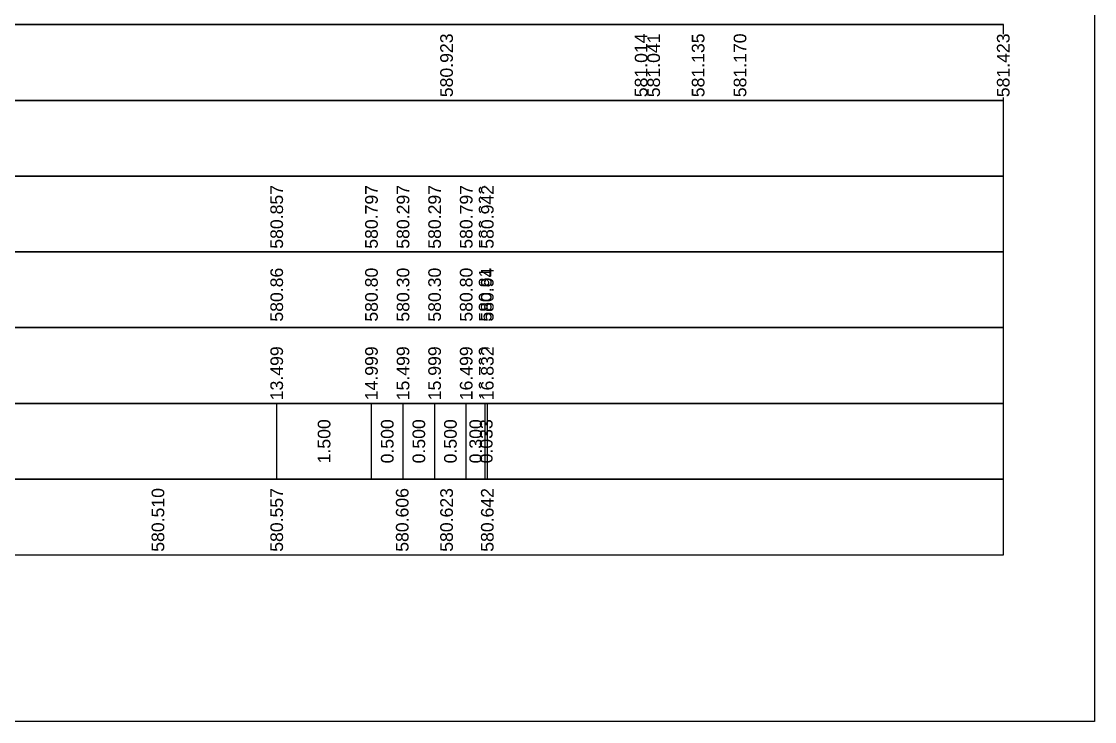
# Model space of a CAD drawing. Header units: millimetres. Extents: x 2762 to 3076, y 916 to 3305.
# Drawn here: x 2907.84 to 2924.82, y 1155.65 to 1166.73 of the extents above; entities that cross this region are included whole.
import ezdxf

# ---------------------------------------------------------------- set-up
doc = ezdxf.new("R2010")
doc.units = ezdxf.units.MM
doc.header["$LTSCALE"] = 2
doc.styles.add('C3D_Profil_Travers', font='romans.shx')

msp = doc.modelspace()

# ---------------------------------------------------------------- linework, layer by layer
at = {"color": 7, "linetype": 'Continuous', "lineweight": -3}
for p, q in [((2873.379, 1166.684), (2923.381, 1166.684)), ((2911.878, 1159.484), (2911.878, 1160.684)), ((2911.878, 1159.484), (2911.878, 1160.684)), ((2913.378, 1159.484), (2913.378, 1160.684)), ((2913.378, 1159.484), (2913.378, 1160.684)), ((2913.878, 1159.484), (2913.878, 1160.684)), ((2913.878, 1159.484), (2913.878, 1160.684)), ((2914.378, 1159.484), (2914.378, 1160.684)), ((2914.378, 1159.484), (2914.378, 1160.684)), ((2914.878, 1159.484), (2914.878, 1160.684)), ((2914.878, 1159.484), (2914.878, 1160.684)), ((2915.178, 1159.484), (2915.178, 1160.684)), ((2915.178, 1159.484), (2915.178, 1160.684)), ((2915.212, 1159.484), (2915.212, 1160.684))]:
    msp.add_line(p, q, dxfattribs=at)
for points in [[(2873.379, 1165.484), (2923.381, 1165.484), (2923.381, 1166.684), (2873.379, 1166.684)], [(2873.379, 1164.284), (2923.381, 1164.284), (2923.381, 1165.484), (2873.379, 1165.484)], [(2873.379, 1163.084), (2923.381, 1163.084), (2923.381, 1164.284), (2873.379, 1164.284)], [(2873.379, 1161.884), (2923.381, 1161.884), (2923.381, 1163.084), (2873.379, 1163.084)], [(2873.379, 1160.684), (2923.381, 1160.684), (2923.381, 1161.884), (2873.379, 1161.884)], [(2873.379, 1159.484), (2923.381, 1159.484), (2923.381, 1160.684), (2873.379, 1160.684)], [(2873.379, 1158.284), (2923.381, 1158.284), (2923.381, 1159.484), (2873.379, 1159.484)]]:
    msp.add_3dface(points, dxfattribs=at)

# ---------------------------------------------------------------- texts
at = {"color": 7, "linetype": 'Continuous', "lineweight": -3, "char_height": 0.2, "rotation": 90, "style": 'C3D_Profil_Travers'}
for s, insert, attachment_point in [('{\\fArial|b0|i0|c0|p34;580.86}', (2911.878, 1161.979), 4), ('{\\fArial|b0|i0|c0|p34;580.80}', (2913.378, 1161.979), 4), ('{\\fArial|b0|i0|c0|p34;580.30}', (2913.878, 1161.979), 4), ('{\\fArial|b0|i0|c0|p34;580.30}', (2914.378, 1161.979), 4), ('{\\fArial|b0|i0|c0|p34;580.80}', (2914.878, 1161.979), 4), ('{\\fArial|b0|i0|c0|p34;580.81}', (2915.178, 1161.979), 4), ('{\\fArial|b0|i0|c0|p34;580.94}', (2915.212, 1161.979), 4), ('{\\fArial|b0|i0|c0|p34;1.500}', (2912.628, 1160.084), 5), ('{\\fArial|b0|i0|c0|p34;0.500}', (2913.628, 1160.084), 5), ('{\\fArial|b0|i0|c0|p34;0.500}', (2914.128, 1160.084), 5), ('{\\fArial|b0|i0|c0|p34;0.500}', (2914.628, 1160.084), 5), ('{\\fArial|b0|i0|c0|p34;0.300}', (2915.028, 1160.084), 5), ('{\\fArial|b0|i0|c0|p34;0.033}', (2915.195, 1160.084), 5)]:
    msp.add_mtext(s, dxfattribs=dict(at, insert=insert, attachment_point=attachment_point))

# ---------------------------------------------------------------- next in the draw order: texts
at = {"color": 7, "linetype": 'Continuous', "lineweight": -3, "char_height": 0.2, "attachment_point": 4, "rotation": 90, "style": 'C3D_Profil_Travers', "bg_fill": 3, "box_fill_scale": 1.000375, "bg_fill_color": 256, "bg_fill_true_color": 13158600, "bg_fill_transparency": 0}
for s, insert, width in [('{\\fArial|b0|i0|c0|p34;580.923}', (2914.567, 1165.534), 0.99553), ('{\\fArial|b0|i0|c0|p34;581.014}', (2917.647, 1165.534), 0.99471), ('{\\fArial|b0|i0|c0|p34;581.135}', (2918.55, 1165.534), 0.99705), ('{\\fArial|b0|i0|c0|p34;581.170}', (2919.213, 1165.534), 0.99484), ('{\\fArial|b0|i0|c0|p34;581.423}', (2923.38, 1165.534), 0.99553), ('{\\fArial|b0|i0|c0|p34;580.857}', (2911.878, 1163.134), 0.99553), ('{\\fArial|b0|i0|c0|p34;580.797}', (2913.378, 1163.134), 0.99553), ('{\\fArial|b0|i0|c0|p34;580.297}', (2913.878, 1163.134), 0.99553), ('{\\fArial|b0|i0|c0|p34;580.297}', (2914.378, 1163.134), 0.99553), ('{\\fArial|b0|i0|c0|p34;580.797}', (2914.878, 1163.134), 0.99553), ('{\\fArial|b0|i0|c0|p34;580.809}', (2915.178, 1163.134), 0.99595), ('{\\fArial|b0|i0|c0|p34;\\C256;13.499}', (2911.878, 1160.734), 0.81999), ('{\\fArial|b0|i0|c0|p34;\\C256;14.999}', (2913.378, 1160.734), 0.81999), ('{\\fArial|b0|i0|c0|p34;\\C256;15.499}', (2913.878, 1160.734), 0.81999), ('{\\fArial|b0|i0|c0|p34;\\C256;15.999}', (2914.378, 1160.734), 0.81999), ('{\\fArial|b0|i0|c0|p34;\\C256;16.499}', (2914.878, 1160.734), 0.81999), ('{\\fArial|b0|i0|c0|p34;\\C256;16.799}', (2915.178, 1160.734), 0.81999), ('{\\fArial|b0|i0|c0|p34;580.510}', (2909.998, 1158.334), 0.99484), ('{\\fArial|b0|i0|c0|p34;580.557}', (2911.878, 1158.334), 0.99553), ('{\\fArial|b0|i0|c0|p34;580.606}', (2913.865, 1158.334), 0.99539), ('{\\fArial|b0|i0|c0|p34;580.623}', (2914.567, 1158.334), 0.99553), ('{\\fArial|b0|i0|c0|p34;580.642}', (2915.212, 1158.334), 0.99347)]:
    msp.add_mtext(s, dxfattribs=dict(at, insert=insert, width=width))

# ---------------------------------------------------------------- next in the draw order: texts
for s, insert, width in [('{\\fArial|b0|i0|c0|p34;581.041}', (2917.846, 1165.534), 0.95654), ('{\\fArial|b0|i0|c0|p34;580.942}', (2915.212, 1163.134), 0.99347), ('{\\fArial|b0|i0|c0|p34;\\C256;16.832}', (2915.212, 1160.734), 0.81751)]:
    msp.add_mtext(s, dxfattribs=dict(at, insert=insert, width=width))

# ---------------------------------------------------------------- next in the draw order: linework, layer by layer
msp.add_lwpolyline([(2865.39, 1185.145), (2924.824, 1185.145), (2924.824, 1155.645), (2865.39, 1155.645)], close=True)

doc.saveas('drawing.dxf')
